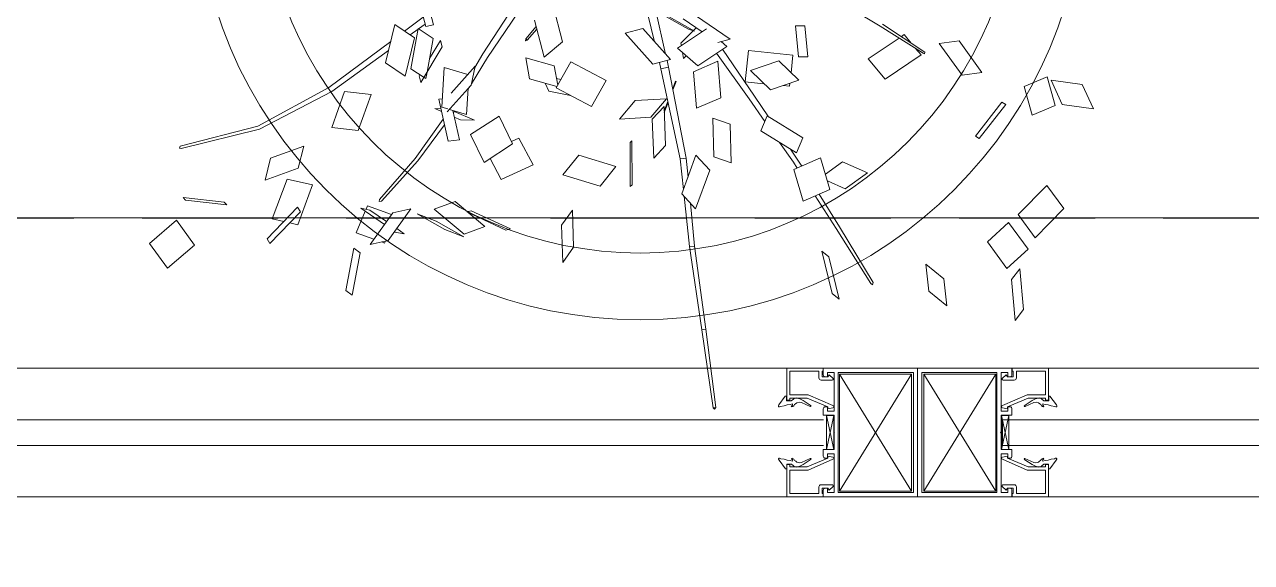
# Model space of a CAD drawing. Header units: centimetres. Extents: x 5488 to 20269, y -31398 to -19684.
# Drawn here: x 11315.6 to 11372.8, y -24037.2 to -24012.1 of the extents above; entities that cross this region are included whole.
import ezdxf

# ---------------------------------------------------------------- set-up
doc = ezdxf.new("R2010")
doc.units = ezdxf.units.CM
doc.linetypes.add('HIDDEN', pattern=[9.525, 6.35, -3.175])
for name, color, linetype, lineweight in [('xxx_Auto_Dograma_Metal', 157, 'Continuous', 0), ('xxx_Auto_Element_Dograma Cam', 140, 'Continuous', 9), ('xxx_Auto_Element_Dograma Metal', 211, 'Continuous', 20), ('xxx_Auto_FURNISHED-01', 252, 'Continuous', 0), ('xxx_Auto_Kaplama_Ahşap', 34, 'Continuous', 0), ('xxx_Auto_Kaplama_Ahşap Tarama', 16, 'Continuous', 5), ('xxx_Auto_Konstruksiyon_Metal', 141, 'Continuous', 0), ('xxx_Auto_Merdiven_Merdiven', 163, 'Continuous', 15), ('xxx_Auto_Tefris_Silik', 252, 'Continuous', 13), ('xxx_Auto_Tefris_Tefris', 32, 'Continuous', 15)]:
    doc.layers.add(name, color=color, linetype=linetype, lineweight=lineweight)
doc.layers.add('xxx_Auto_LANDSCAPE', color=7, linetype='Continuous', lineweight=0, true_color=0x496639)

# ---------------------------------------------------------------- blocks, each defined once
blk = doc.blocks.new('2411-X')
for p, q in [((3.1, 19.8), (4.8, 21.6)), ((4.1, 19.2), (3.1, 19.8)), ((4.1, 19.2), (4.1, 16.5)), ((5.6, 16), (5.6, 21.2)), ((17.5, 21.5), (12.5, 10.05)), ((18, 19.2), (14, 9.5)), ((19, 19.2), (18, 19.2)), ((19, 19.2), (18.5, 21.5)), ((1.5, 17), (0, 17)), ((0, 17), (0, 0)), ((1.5, 16.5), (1.5, 17)), ((4.1, 16.5), (1.5, 16.5)), ((1.5, 1.5), (1.5, 15)), ((1.5, 15), (4.6, 15)), ((12.5, 9.5), (12.5, 10.05)), ((12.5, 9.5), (12.5, 1.5)), ((14, 1.5), (14, 9.5)), ((0, 0), (15, 0)), ((12.5, 1.5), (1.5, 1.5)), ((15, 1.5), (14, 1.5)), ((15, 1.5), (15, 0))]:
    blk.add_line(p, q)
for centre, radius, start, end in [((5.1, 21.2), 0.498, 359.4768, 127.3931), ((18, 21.5), 0.5, 0, 180), ((4.6, 16), 1, 270, 0)]:
    blk.add_arc(centre, radius, start, end)
blk = doc.blocks.new('ALU TRIM 6')
at = {"layer": 'xxx_Auto_Element_Dograma Metal'}
for p, q in [((6039.181, -20367.783), (6035.833, -20362.338)), ((6035.833, -20367.783), (6039.181, -20362.338)), ((6039.449, -20365.852), (6039.449, -20364.277)), ((6039.449, -20365.852), (6039.785, -20364.277)), ((6039.785, -20365.852), (6039.449, -20364.277)), ((6039.785, -20364.277), (6039.449, -20364.277)), ((6039.785, -20365.852), (6039.785, -20364.277)), ((6039.449, -20365.852), (6039.785, -20365.852))]:
    blk.add_line(p, q, dxfattribs=at)
for points in [[(6035.54, -20362.067), (6035.54, -20368.067)], [(6035.74, -20365.601), (6035.74, -20367.867), (6037.49, -20367.867), (6039.24, -20367.867), (6039.24, -20365.067), (6039.24, -20362.267), (6037.49, -20362.267), (6035.74, -20362.267), (6035.74, -20365.601)]]:
    blk.add_lwpolyline(points, dxfattribs=at)
blk.add_lwpolyline([(6035.54, -20368.067), (6037.49, -20368.067), (6039.94, -20368.067), (6039.94, -20367.767, 0.414214), (6039.84, -20367.667), (6039.74, -20367.667), (6039.74, -20367.867), (6039.44, -20367.867), (6039.44, -20366.067), (6039.74, -20366.067), (6039.74, -20366.267), (6039.84, -20366.267, 0.414214), (6039.94, -20366.167), (6039.94, -20365.867), (6039.44, -20365.867), (6039.44, -20365.097), (6039.41, -20365.067), (6039.44, -20365.037), (6039.44, -20364.267), (6039.94, -20364.267), (6039.94, -20363.967, 0.414214), (6039.84, -20363.867), (6039.74, -20363.867), (6039.74, -20364.067), (6039.44, -20364.067), (6039.44, -20362.267), (6039.74, -20362.267), (6039.74, -20362.467), (6039.84, -20362.467, 0.414214), (6039.94, -20362.367), (6039.94, -20362.067), (6037.49, -20362.067), (6035.54, -20362.067)], format="xyb", dxfattribs=at)
for points in [[(6039.181, -20362.338), (6035.833, -20362.338), (6035.833, -20367.783), (6039.181, -20367.783)], [(6041.295, -20363.476), (6041.195, -20363.456), (6041.035, -20363.496), (6040.875, -20363.576), (6040.545, -20363.796), (6040.505, -20363.836), (6040.525, -20363.856), (6040.545, -20363.856), (6040.955, -20363.666), (6041.055, -20363.656), (6041.175, -20363.686), (6041.225, -20363.736), (6041.275, -20363.766), (6041.315, -20363.816), (6041.355, -20363.846), (6041.405, -20363.866), (6041.425, -20363.846), (6041.405, -20363.816), (6041.375, -20363.786), (6041.365, -20363.756), (6041.375, -20363.736), (6041.485, -20363.756), (6041.625, -20363.776), (6041.765, -20363.816), (6041.925, -20363.846), (6041.975, -20363.866), (6042.005, -20363.866), (6042.025, -20363.846), (6042.025, -20363.816), (6042.005, -20363.776), (6041.705, -20363.376), (6041.645, -20363.376), (6041.645, -20363.596), (6041.425, -20363.596), (6041.325, -20363.506), (6041.315, -20363.496)], [(6041.301, -20366.655), (6041.201, -20366.675), (6041.041, -20366.635), (6040.881, -20366.555), (6040.551, -20366.335), (6040.511, -20366.295), (6040.531, -20366.275), (6040.551, -20366.275), (6040.961, -20366.465), (6041.061, -20366.475), (6041.181, -20366.445), (6041.231, -20366.395), (6041.281, -20366.365), (6041.321, -20366.315), (6041.361, -20366.285), (6041.411, -20366.265), (6041.431, -20366.285), (6041.411, -20366.315), (6041.381, -20366.345), (6041.371, -20366.375), (6041.381, -20366.395), (6041.491, -20366.375), (6041.631, -20366.355), (6041.771, -20366.315), (6041.931, -20366.285), (6041.981, -20366.265), (6042.011, -20366.265), (6042.031, -20366.285), (6042.031, -20366.315), (6042.011, -20366.355), (6041.711, -20366.755), (6041.651, -20366.755), (6041.651, -20366.535), (6041.431, -20366.535), (6041.331, -20366.625), (6041.321, -20366.635)]]:
    blk.add_lwpolyline(points, close=True, dxfattribs=at)
at = {"layer": 'xxx_Auto_Element_Dograma Metal', "rotation": 90}
for p, xscale, yscale, zscale in [((6041.646, -20362.067, -0.3), -0.1000000000058208, 0.0999999999985448, 0.1000000000000227), ((6041.646, -20368.067, -0.3), 0.1000000000058208, 0.1000000000058208, 0.1000000000058208)]:
    blk.add_blockref('2411-X', p, dxfattribs=dict(at, xscale=xscale, yscale=yscale, zscale=zscale))
blk = doc.blocks.new('A$C7e91c669')
at = {"layer": 'xxx_Auto_Dograma_Metal'}
for p, q in [((-41.235, 2.993, -0.907), (49.69, 2.995, -0.6)), ((61.608, 2.993, -0.907), (152.533, 3, -0.6)), ((-41.235, -3.007, -0.6), (49.69, -3.005, -0.6)), ((61.608, -3.007, -0.6), (152.533, -3, -0.6))]:
    blk.add_line(p, q, dxfattribs=at)
at = {"layer": 'xxx_Auto_Element_Dograma Cam'}
for p, q in [((51.4, 0.595, -0.6), (-43.095, 0.595, -0.6)), ((154.243, 0.6, -0.6), (59.748, 0.595, -0.6)), ((59.748, 0.598, -0.3), (59.748, -0.602, -0.3)), ((-43.095, -0.605, -0.6), (51.4, -0.605, -0.6)), ((59.748, -0.605, -0.6), (154.243, -0.6, -0.6))]:
    blk.add_line(p, q, dxfattribs=at)
at = {"layer": 'xxx_Auto_Kaplama_Ahşap', "rotation": 180}
blk.add_blockref('ALU TRIM 6', (6091.336, -20365.067, -0.3), dxfattribs=at)
at = {"layer": 'xxx_Auto_Kaplama_Ahşap', "xscale": -1, "rotation": 180}
blk.add_blockref('ALU TRIM 6', (-5979.744, -20365.067, -0.3), dxfattribs=at)
blk = doc.blocks.new('agac0001')
at = {"layer": 'xxx_Auto_LANDSCAPE', "linetype": 'Continuous'}
for points in [[(-34.26, 42.97), (-35.4, 46.4)], [(-35.4, 46.4), (-32.43, 45.66)], [(-32.43, 45.66), (-31.29, 42.23)], [(-31.29, 42.23), (-34.26, 42.97)], [(-48.71, 37.11), (-46.03, 40.96)], [(-46.03, 40.96), (-43.06, 39.52)], [(-34.82, 39.36), (-34.21, 42.16)], [(-34.21, 42.16), (-30.81, 41.86)], [(-30.81, 41.86), (-31.42, 39.05)], [(-43.06, 39.52), (-45.74, 35.67)], [(-31.42, 39.05), (-34.82, 39.36)], [(-45.74, 35.67), (-48.71, 37.11)], [(-33.06, 36.61), (-36.34, 32.9)], [(-32.7, 36.21), (-33.06, 36.61)], [(-49.83, 36.09), (-51.57, 33.28)], [(-46.43, 34.44), (-49.83, 36.09)], [(-35.98, 32.51), (-32.7, 36.21)], [(-57.61, 33.09), (-56.56, 34.26)], [(-56.56, 34.26), (-51.89, 34.74)], [(-51.89, 34.74), (-52.93, 33.57)], [(-48.17, 31.63), (-46.43, 34.44)], [(-28.95, 34.59), (-28.84, 32.31)], [(-24.89, 32.68), (-28.95, 34.59)], [(-52.93, 33.57), (-57.61, 33.09)], [(-51.57, 33.28), (-48.17, 31.63)], [(-36.34, 32.9), (-35.98, 32.51)], [(-24.78, 30.4), (-24.89, 32.68)], [(-28.84, 32.31), (-24.78, 30.4)], [(-25.63, 28.53), (-25.44, 28.58)], [(-25.54, 28.39), (-25.63, 28.53)], [(-25.54, 28.39), (-21.57, 24.11)], [(-25.44, 28.58), (-21.4, 24.39)], [(-27.65, 23.54), (-25.69, 28.1)], [(-25.69, 28.1), (-24.83, 27.62)], [(-24.15, 27.25), (-23.05, 26.64)], [(-54.5, 25.71), (-51.4, 25.93)], [(-52.49, 24), (-54.5, 25.71)], [(-51.4, 25.93), (-49.39, 24.22)], [(-23.33, 26), (-25.02, 22.07)], [(-23.05, 26.64), (-23.21, 26.27)], [(-49.39, 24.22), (-52.49, 24)], [(-21.57, 24.11), (-19.17, 21.36)], [(-25.02, 22.07), (-27.65, 23.54)], [(-39.16, 16.72), (-37.84, 19.59)], [(-37.84, 19.59), (-36.08, 17)], [(-50.56, 17.77), (-50.34, 17.89)], [(-50.4, 17.61), (-50.56, 17.77)], [(-50.4, 17.61), (-43.44, 14.86)], [(-50.34, 17.89), (-43.33, 15.28)], [(-36.08, 17), (-37.1, 14.79)], [(-37.91, 14.88), (-39.16, 16.72)], [(-19.95, 15.59), (-23.5, 15.3)], [(-19.76, 14.54), (-19.95, 15.59)], [(-43.44, 14.86), (-39.34, 13.19)], [(-43.33, 15.28), (-39.23, 13.67)], [(-38.92, 14.98), (-39.69, 11.72)], [(-35.15, 14.59), (-38.92, 14.98)], [(-35.92, 11.33), (-35.15, 14.59)], [(-23.5, 15.3), (-23.31, 14.25)], [(-23.31, 14.25), (-19.76, 14.54)], [(-51.5, 13.71), (-50.72, 13.05)], [(-46.48, 13.44), (-51.5, 13.71)], [(-50.72, 13.05), (-45.71, 12.78)], [(-45.71, 12.78), (-46.48, 13.44)], [(-34.07, 11.97), (-32.53, 13.02)], [(-32.53, 13.02), (-29.32, 9.46)], [(-26.45, 10.37), (-25.96, 13.77)], [(-26.44, 12.62), (-26.11, 12.72)], [(-25.96, 13.77), (-23.35, 11.94)], [(-24.94, 13.06), (-23, 13.63)], [(-23, 13.63), (-21.55, 8.72)], [(-39.69, 11.72), (-35.92, 11.33)], [(-35.82, 11.75), (-35.08, 11.45)], [(-35.7, 12.29), (-34.93, 11.99)], [(-35.08, 11.45), (-32.56, 10.3)], [(-34.93, 11.99), (-33.54, 11.38)], [(-30.86, 8.41), (-34.07, 11.97)], [(-26.23, 11.89), (-26.44, 12.62)], [(-23.35, 11.94), (-23.84, 8.54)], [(-23.84, 8.54), (-26.45, 10.37)], [(-29.32, 9.46), (-30.86, 8.41)], [(-29.88, 9.07), (-27.02, 7.77)], [(-29.44, 9.59), (-26.82, 8.44)], [(-25, 7.71), (-25.61, 9.77)], [(-21.55, 8.72), (-25, 7.71)], [(-27.02, 7.77), (-21.18, 5.07)], [(-26.82, 8.44), (-20.86, 5.82)], [(-22.19, 2.7), (-20.62, 6.38)], [(-20.62, 6.38), (-19.96, 5.84)], [(-19.99, 5.43), (-19.87, 6.9)], [(-19.87, 6.9), (-16.47, 3.5)], [(-33.85, 4.42), (-29.45, 5.11)], [(-32.8, 2.58), (-33.85, 4.42)], [(-29.45, 5.11), (-28.41, 3.27)], [(-26.94, 1.65), (-26.28, 4.61)], [(-26.28, 4.61), (-22.1, 5.05)], [(-22.1, 5.05), (-22.77, 2.08)], [(-18.23, 4.45), (-19.79, 0.78)], [(-28.41, 3.27), (-32.8, 2.58)], [(-19.28, 1.27), (-18.14, 2.92)], [(-18.49, 3.84), (-18.36, 3.8)], [(-16.59, 2.03), (-18.46, 3.9)], [(-17.86, 2.41), (-18.22, 3.07)], [(-18.22, 3.07), (-15.02, -0.76)], [(-18.12, 2.95), (-17.87, 3.31)], [(-34.21, 1.83), (-38.26, -0.58)], [(-32.24, 0.6), (-34.21, 1.83)], [(-22.77, 2.08), (-26.94, 1.65)], [(-19.79, 0.78), (-22.19, 2.7)], [(-20.82, 1.6), (-21.08, 1.23)], [(-14.8, -1.25), (-17.86, 2.41)], [(-36.29, -1.8), (-32.24, 0.6)], [(-21.08, 1.23), (-20.38, 1.24)], [(-19.59, 1.26), (-19.28, 1.27)], [(-42.44, -1.49), (-37.53, -1.03)], [(-38.26, -0.58), (-36.29, -1.8)], [(-35.85, -1.54), (-32.32, -1.26)], [(-34.54, -0.76), (-32.36, -0.56)], [(-32.36, -0.56), (-32.32, -1.26)], [(-32.36, -0.56), (-21.75, -0.64)], [(-32.32, -1.26), (-21.75, -1.54)], [(-23.51, -0.08), (-24.38, -0.62)], [(-24.24, -0.62), (-23.47, -0.15)], [(-23.47, -0.15), (-23.51, -0.08)], [(-21.75, -0.64), (-20.96, -0.67)], [(-21.75, -0.64), (-21.75, -1.54)], [(-21.07, -2.34), (-20.92, -0.27)], [(-20.92, -0.27), (-16.82, -2.73)], [(-20.21, -0.7), (-15.11, -0.88)], [(-61.24, -2.67), (-61.1, -2.51)], [(-61.08, -2.8), (-61.24, -2.67)], [(-61.24, -2.67), (-61.09, -2.67)], [(-61.1, -2.51), (-52.06, -1.98)], [(-61.1, -2.51), (-61.08, -2.8)], [(-61.08, -2.8), (-52.03, -2.41)], [(-52.06, -1.98), (-42.44, -1.49)], [(-52.06, -1.98), (-52.03, -2.41)], [(-52.03, -2.41), (-42.39, -2.05)], [(-42.44, -1.49), (-42.39, -2.05)], [(-42.39, -2.05), (-36.62, -1.6)], [(-31.68, -4.23), (-30.48, -2.63)], [(-30.48, -2.63), (-26.06, -1.97)], [(-26.06, -1.97), (-27.26, -3.58)], [(-27.01, -3.7), (-25.25, -1.54)], [(-25.71, -1.43), (-26.75, -2.08)], [(-26.56, -2.05), (-25.57, -1.44)], [(-25.25, -1.54), (-24.79, -5.12)], [(-21.75, -1.54), (-21.02, -1.57)], [(-16.98, -4.79), (-21.07, -2.34)], [(-18.56, -1.69), (-15.35, -1.84)], [(-16.82, -2.73), (-16.98, -4.79)], [(-27.26, -3.58), (-31.68, -4.23)], [(-26.55, -7.28), (-27.01, -3.7)], [(-24.79, -5.12), (-26.55, -7.28)], [(-29.41, -6.57), (-34.39, -7.47)], [(-34.24, -7.24), (-29.27, -6.34)], [(-29.27, -6.34), (-29.41, -6.57)], [(-34.39, -7.47), (-34.24, -7.24)], [(-21.92, -7.95), (-24.55, -10.17)], [(-19.06, -11.53), (-21.92, -7.95)], [(-31.8, -8.66), (-33.68, -10.87)], [(-29.77, -12.61), (-31.8, -8.66)], [(-33.68, -10.87), (-31.64, -14.82)], [(-24.55, -10.17), (-21.69, -13.76)], [(-31.64, -14.82), (-29.77, -12.61)], [(-21.89, -14.64), (-22.85, -12.31)], [(-21.69, -13.76), (-19.06, -11.53)], [(-17.98, -14.44), (-16.62, -12.04)], [(-16.62, -12.04), (-12.24, -12.36)], [(-20.12, -16.56), (-21.55, -13.64)], [(-21.42, -13.52), (-19.16, -13.49)], [(-20.83, -13.03), (-20.64, -13.51)], [(-19.16, -13.49), (-17.68, -16.52)], [(-41.51, -16.68), (-40.02, -15.15)], [(-40.02, -15.15), (-35.8, -14.5)], [(-35.8, -14.5), (-37.3, -16.03)], [(-20.94, -14.9), (-21.89, -14.64)], [(-13.6, -14.77), (-17.98, -14.44)], [(-16.82, -20.84), (-10.65, -14.76)], [(-16.31, -21.28), (-10.02, -15.29)], [(-15.69, -16), (-14.68, -14.69)], [(-15.53, -16.14), (-14.36, -14.71)], [(-37.3, -16.03), (-41.51, -16.68)], [(-17.68, -16.52), (-20.12, -16.56)], [(-15.73, -16.2), (-15.69, -16)], [(-15.73, -16.2), (-15.62, -16.06)], [(-15.53, -16.14), (-15.73, -16.2)], [(-15.69, -16), (-15.53, -16.14)], [(-29.89, -17.98), (-30.85, -21.87)], [(-26.56, -19.02), (-29.89, -17.98)], [(-26.78, -19.92), (-26.56, -19.02)], [(-27.09, -19.84), (-28.57, -23.46)], [(-23.67, -20.76), (-27.09, -19.84)], [(-25.15, -24.38), (-23.67, -20.76)], [(-19.44, -23.22), (-16.82, -20.84)], [(-36.65, -22.41), (-36.61, -21.88)], [(-33.79, -26.44), (-36.65, -22.41)], [(-36.61, -21.88), (-33.74, -25.91)], [(-30.85, -21.87), (-28.26, -22.68)], [(-17.54, -22.44), (-20.06, -25.7)], [(-19.57, -23.28), (-17.54, -22.44)], [(-17.69, -22.5), (-16.31, -21.28)], [(-28.57, -23.46), (-25.15, -24.38)], [(-23.27, -25.2), (-23.62, -23.64)], [(-23.62, -23.64), (-22.21, -25.75)], [(-19.88, -23.67), (-22.81, -24.42)], [(-22.09, -26.54), (-19.57, -23.28)], [(-19.95, -23.69), (-19.74, -23.5)], [(-17.02, -25.93), (-18.31, -23.44)], [(-36.24, -27.23), (-35.81, -24.71)], [(-35.81, -24.71), (-33.9, -26.29)], [(-22.84, -25.85), (-23.27, -25.2)], [(-22.81, -24.42), (-21.86, -26.24)], [(-33.74, -25.91), (-33.79, -26.44)], [(-33.78, -26.38), (-32.37, -27.54)], [(-25.5, -25.75), (-25.42, -27.05)], [(-22.05, -25.87), (-25.5, -25.75)], [(-22.34, -25.86), (-22.15, -25.69)], [(-21.78, -26.41), (-21.45, -27.04)], [(-21.45, -27.04), (-17.02, -25.93)], [(-18.22, -28.88), (-14.67, -25.72)], [(-13.51, -26.56), (-17.21, -27.98)], [(-13.89, -25.78), (-15.71, -27.4)], [(-14.67, -25.72), (-13.89, -25.78)], [(-12.08, -28.06), (-13.51, -26.56)], [(-11.98, -26.24), (-12.03, -27.17)], [(-7.19, -26.58), (-11.98, -26.24)], [(-36.53, -27.32), (-35.32, -29.29)], [(-34.16, -30.1), (-36.53, -27.32)], [(-32.8, -30.06), (-36.24, -27.23)], [(-32.37, -27.54), (-32.8, -30.06)], [(-26.99, -30.87), (-23.51, -27.12)], [(-26.66, -31.12), (-22.82, -27.14)], [(-25.42, -27.05), (-20.49, -27.23)], [(-21.47, -27.87), (-21.94, -27.18)], [(-21.62, -27.19), (-21.47, -27.87)], [(-20.49, -27.23), (-20.52, -26.81)], [(-17.21, -27.98), (-17.89, -28.25)], [(-16.46, -29.75), (-12.08, -28.06)], [(-12.62, -29.08), (-12.15, -28.08)], [(-12.12, -28.02), (-11.72, -27.19)], [(-12.08, -29.64), (-10.9, -27.24)], [(-12.03, -27.17), (-7.24, -27.51)], [(-35.32, -29.29), (-32.95, -32.08)], [(-17.44, -28.94), (-18.22, -28.88)], [(-17.89, -28.25), (-17.72, -28.43)], [(-17.72, -28.43), (-16.46, -29.75)], [(-17.32, -28.84), (-17.44, -28.94)], [(-17.17, -30.52), (-13.05, -28.65)], [(-13.05, -28.65), (-11.15, -30.59)], [(-32.95, -32.08), (-34.16, -30.1)], [(-30.77, -35.85), (-26.99, -30.87)], [(-15.27, -32.47), (-17.17, -30.52)], [(-11.15, -30.59), (-15.27, -32.47)], [(-30.55, -36.02), (-26.66, -31.12)], [(-17.37, -39.14), (-13.94, -31.86)], [(-16.86, -39.37), (-12.96, -31.42)], [(-35.34, -35.9), (-32.24, -32.67)], [(-32.24, -32.67), (-32.33, -34.82)], [(-32.33, -34.82), (-35.43, -38.04)], [(-34.19, -34.7), (-34.92, -33.98)], [(-34.92, -33.98), (-34.53, -34.97)], [(-34.53, -34.97), (-34.49, -35.01)], [(-32.49, -34.99), (-31, -37.51)], [(-18.52, -34.76), (-22.3, -36.98)], [(-17.64, -37.69), (-18.52, -34.76)], [(-35.56, -36.37), (-35.36, -36.24)], [(-35.37, -36.68), (-35.56, -36.37)], [(-35.43, -38.04), (-35.34, -35.9)], [(-33.47, -36.01), (-31.12, -38.32)], [(-31.52, -37.34), (-33.18, -35.7)], [(-30.77, -36.1), (-30.77, -35.85)], [(-30.55, -36.02), (-30.77, -36.1)], [(-33.79, -39.35), (-34.9, -37.49)], [(-31.56, -37.88), (-33.79, -39.35)], [(-31.12, -38.32), (-31.52, -37.34)], [(-31, -37.51), (-31.35, -37.75)], [(-22.3, -36.98), (-21.43, -39.9)], [(-21.43, -39.9), (-17.64, -37.69)], [(-36.13, -39.35), (-40.76, -41.13)], [(-35.47, -39.95), (-36.13, -39.35)], [(-20.08, -48.07), (-17.37, -39.14)], [(-19.69, -48.18), (-16.86, -39.37)], [(-40.1, -41.73), (-35.47, -39.95)], [(-40.76, -41.13), (-40.1, -41.73)], [(-31.67, -45.79), (-27.49, -43.26)], [(-27.49, -43.26), (-26.29, -46.01)], [(-22.91, -43.44), (-25.3, -44.53)], [(-23.56, -47.45), (-22.91, -43.44)], [(-25.3, -44.53), (-25.95, -48.53)], [(-33.18, -49.33), (-30.26, -45.21)], [(-29.69, -45.43), (-32.61, -49.54)], [(-31.29, -46.65), (-31.67, -45.79)], [(-26.29, -46.01), (-30.46, -48.54)], [(-30.26, -45.21), (-29.69, -45.43)], [(-30.46, -48.54), (-31.01, -47.29)], [(-25.95, -48.53), (-23.56, -47.45)], [(-20.59, -57.33), (-20.08, -48.07)], [(-20.32, -57.38), (-19.69, -48.18)], [(-32.61, -49.54), (-33.18, -49.33)], [(-27.56, -53.59), (-27.91, -53.37)], [(-27.91, -53.37), (-26.51, -57.92)], [(-26.16, -58.14), (-27.56, -53.59)], [(-20.52, -57.49), (-20.59, -57.33)], [(-20.32, -57.38), (-20.52, -57.49)], [(-31.77, -57.85), (-33.81, -61.39)], [(-28.59, -59.35), (-31.77, -57.85)], [(-26.51, -57.92), (-26.16, -58.14)], [(-30.63, -62.89), (-28.59, -59.35)], [(-33.81, -61.39), (-30.63, -62.89)]]:
    blk.add_lwpolyline(points, dxfattribs=at)
blk = doc.blocks.new('A$C7365360F')
at = {"layer": 'xxx_Auto_FURNISHED-01'}
for radius in [17.28, 14.688]:
    blk.add_circle((0.264, 0.108), radius, dxfattribs=at)
at = {"layer": 'xxx_Auto_LANDSCAPE', "xscale": 0.338688, "yscale": 0.338688, "zscale": 0.2074463999999999}
blk.add_blockref('agac0001', (0.079, 0.033), dxfattribs=at)

msp = doc.modelspace()

# ---------------------------------------------------------------- hatches: boundary and pattern name
at = {"layer": 'xxx_Auto_Kaplama_Ahşap Tarama'}
h = msp.add_hatch(dxfattribs=at)
h.set_pattern_fill('AR-CONC', color=256, scale=0.5)
h.set_pattern_definition([(50, (809.53, -3617.59), (91.09233, -7.96954), [9.525, -104.775]), (355, (809.53, -3617.59), (-17.6217, 95.52842), [7.62, -83.8203]), (100.45144, (817.12, -3618.255), (73.47062, 87.55888), [8.095, -89.04512]), (46.1842, (809.53, -3592.19), (135.5395, -21.02116), [14.2875, -157.1625]), (96.63556, (820.83, -3593.94), (118.70207, 123.71306), [12.1425, -133.5678]), (351.18415, (809.53, -3592.19), (118.70207, 123.71306), [11.43, -125.72987]), (21, (822.23, -3598.54), (75.8072, -51.1326), [9.525, -104.775]), (326, (822.23, -3598.54), (30.901, 92.09398), [7.62, -83.82]), (71.45144, (828.55, -3602.8), (106.7082, 40.96138), [8.095, -89.04497]), (37.5, (809.53, -3617.59), (1.5443, 42.27752), [0, -82.804, 0, -85.09, 0, -84.1375]), (7.5, (809.53, -3617.59), (33.40983, 50.09029), [0, -48.514, 0, -80.899, 0, -32.0675]), (327.5, (781.21, -3617.59), (67.795298, -2.864372), [0, -31.75, 0, -99.06, 0, -131.445]), (317.5, (768.51, -3617.59), (74.06459, 12.71325), [0, -41.275, 0, -65.786, 0, -93.345])])
edge = h.paths.add_edge_path()
edge.add_line((9312.934, -27555.319), (9330.626, -27555.319))
edge.add_arc((9330.626, -27548.319), 7, 270, 349.5592)
edge.add_arc((-12655703.852, 2009176.564), 12827763.879, 350.8642093147, 350.8644691226)
edge.add_line((9346.746, -27492.157), (9332.45, -27492.157))
edge.add_line((9332.45, -27492.157), (9332.449, -27061.102))
edge.add_line((9332.449, -27061.102), (9346.746, -27061.102))
edge.add_arc((-12660642.429, -2064524.007), 12832765.905, 9.1355309233, 9.1357906395)
edge.add_arc((9330.626, -27004.939), 7, 10.4408, 90)
edge.add_line((9330.626, -26997.939), (9312.934, -26997.939))
edge.add_arc((9312.934, -27004.939), 7, 90, 170.4864)
edge.add_arc((10864.464, -27276.629), 1582.138, 170.069442, 189.930558)
edge.add_arc((9312.934, -27548.319), 7, 189.5136, 270)

# ---------------------------------------------------------------- linework, layer by layer
at = {"layer": 'xxx_Auto_Merdiven_Merdiven'}
msp.add_lwpolyline([(12021.488, -24180.682), (12021.484, -24021.146), (11719.063, -24021.146), (11719.067, -23931.099), (11549.067, -23931.099), (11549.067, -24021.099), (11254.428, -24021.099)], dxfattribs=at)
at = {"layer": 'xxx_Auto_Tefris_Silik', "linetype": 'HIDDEN'}
msp.add_lwpolyline([(11254.428, -24021.099), (11922.302, -24021.178)], dxfattribs=at)

# ---------------------------------------------------------------- block references
at = {"layer": 'xxx_Auto_Konstruksiyon_Metal'}
msp.add_blockref('A$C7e91c669', (11301.475, -24031.099), dxfattribs=at)
at = {"layer": 'xxx_Auto_Tefris_Tefris', "xscale": -1.2, "yscale": 1.2, "rotation": 280.6128426569576}
msp.add_blockref('A$C7365360F', (11344.261, -24005.445), dxfattribs=at)

doc.saveas('drawing.dxf')
